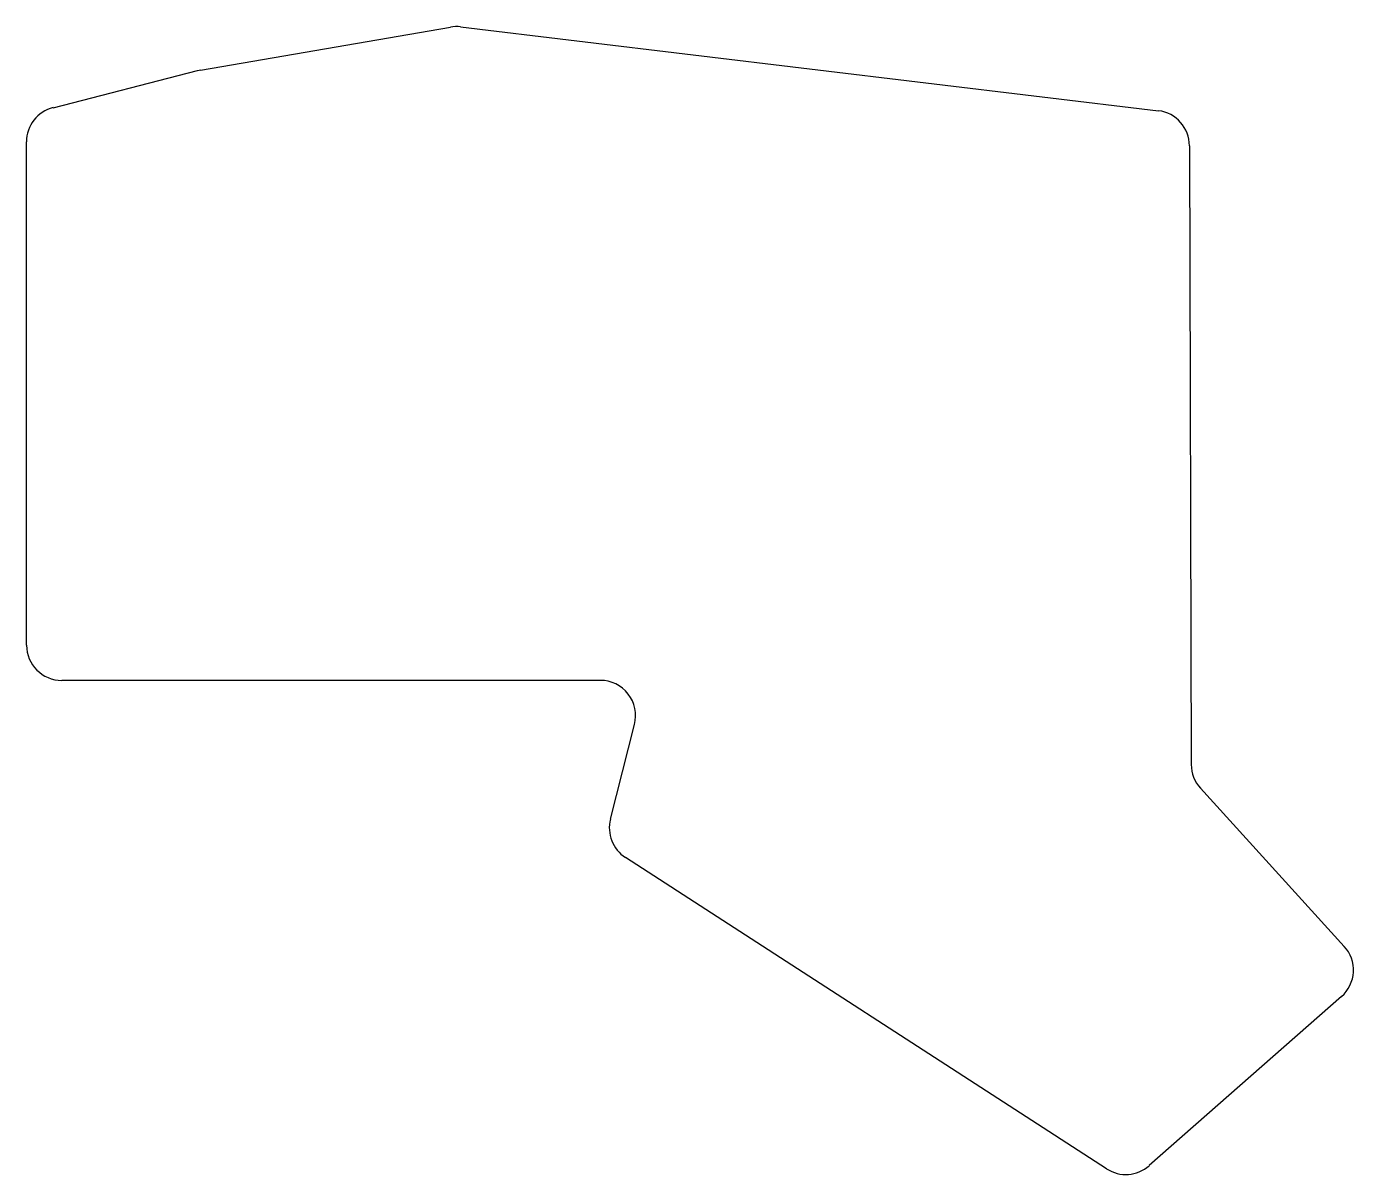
# Model space of a CAD drawing. Header units: millimetres. Extents: x 87 to 237, y -169 to -39.
import ezdxf

# ---------------------------------------------------------------- set-up
doc = ezdxf.new("R2010")
doc.units = ezdxf.units.MM

msp = doc.modelspace()

# ---------------------------------------------------------------- linework, layer by layer
for p, q in [((106.68, -43.85), (135.02, -38.97)), ((136.18, -38.94), (215.27, -48.46)), ((89.98, -48.11), (106.37, -43.91)), ((86.97, -109.03), (86.97, -51.98)), ((218.79, -52.42), (218.99, -122.58)), ((152.01, -113.03), (90.97, -113.03)), ((153.15, -128.75), (155.88, -118.02)), ((220.03, -125.26), (236.33, -143.18)), ((209.4, -168.4), (154.86, -133.09)), ((236.02, -148.88), (214.21, -168.04))]:
    msp.add_line(p, q)
for centre, start, end in [((135.7, -42.91), 83.1388, 99.7689), ((107.36, -47.79), 99.7689, 104.3461), ((90.97, -51.98), 104.3461, 180), ((214.79, -52.43), 0.1571, 83.1388), ((90.97, -109.03), 180, 269.9918), ((152.01, -117.03), 345.731, 89.9918), ((222.99, -122.57), 180.1571, 222.2987), ((157.03, -129.74), 165.731, 237.0865), ((233.38, -145.87), 311.3099, 42.2987), ((211.57, -165.04), 237.0865, 311.3099)]:
    msp.add_arc(centre, 4, start, end)

doc.saveas('drawing.dxf')
